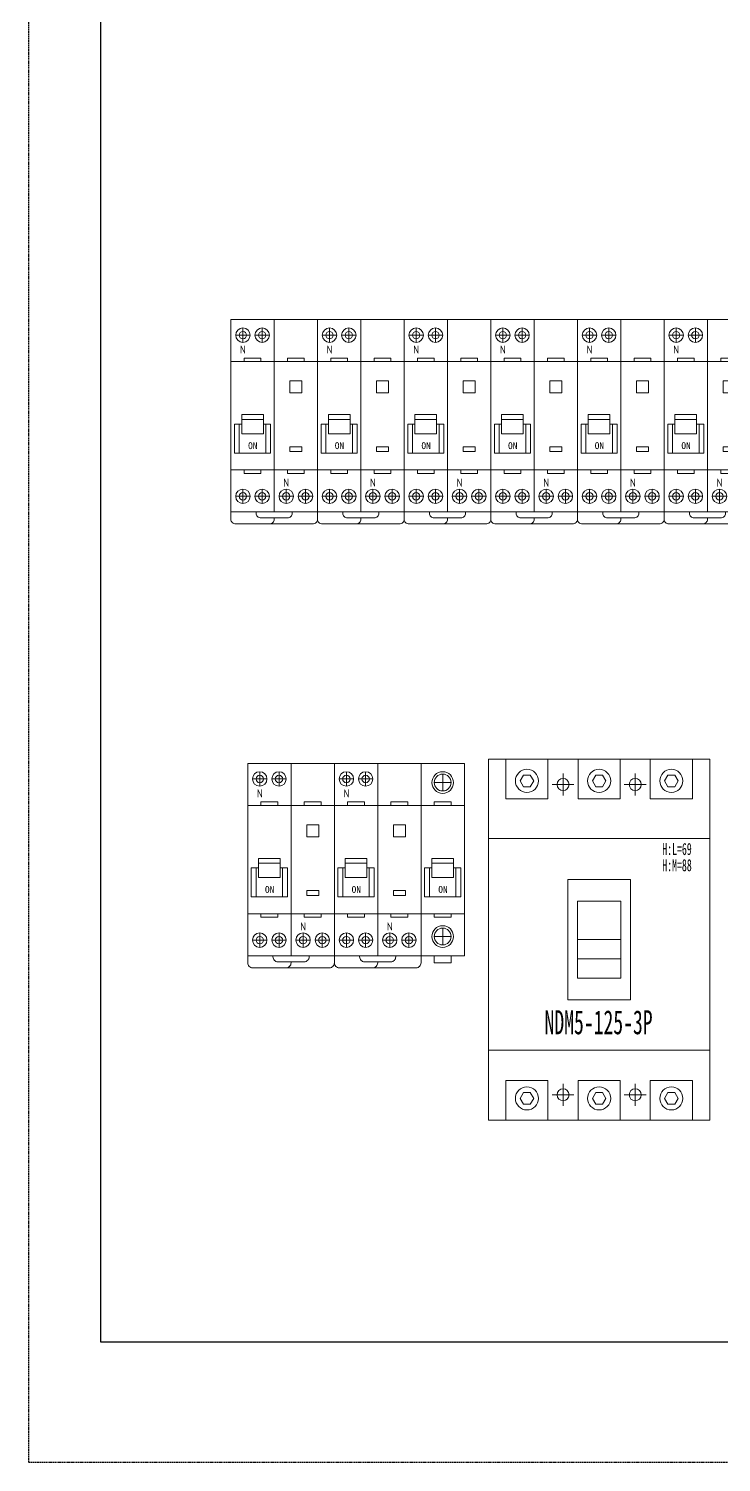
# Model space of a CAD drawing. Extents: x 253922 to 254522, y 364708 to 365908.
# Drawn here: x 253922 to 254210, y 364708 to 365304 of the extents above; entities that cross this region are included whole.
import ezdxf

# ---------------------------------------------------------------- set-up
doc = ezdxf.new("R2010")
doc.units = 0
doc.header["$MEASUREMENT"] = 0
doc.linetypes.add('DASHED', pattern=[0.75, 0.5, -0.25])
doc.layers.add('布置图', color=30, linetype='Continuous')
doc.layers.add('细线', color=7, linetype='Continuous', lineweight=0)
doc.styles.add('-仿宋_GB2312', font='gbenor.shx', dxfattribs={"bigfont": 'gbcbig.shx'})
doc.styles.add('宋', font='', dxfattribs={"width": 0.7})
doc.styles.add('正常', font='')
doc.styles.get('宋').set_extended_font_data('SimSun')
doc.styles.get('正常').set_extended_font_data('FangSong_GB2312')

# ---------------------------------------------------------------- blocks, each defined once
blk = doc.blocks.new('Manufacturer光辉PartName剩余电流动作微型断路器Series1PNShellFrameLimitingCurrentRemarkPartTypeMinCurrent1MaxCurrent32Poles1P+NMinPower0MaxPower0LibType2DelFlgfalseUpdateDate')
at = {"layer": '细线'}
for p, q in [((-16, 36), (-10, 36)), ((-13, 39), (-13, 33)), ((-8, 36), (-2, 36)), ((-5, 39), (-5, 33)), ((-13, -34), (-13, -28)), ((-5, -34), (-5, -28)), ((5, -34), (5, -28)), ((13, -34), (13, -28)), ((-16, -31), (-10, -31)), ((-8, -31), (-2, -31)), ((8, -31), (2, -31)), ((16, -31), (10, -31))]:
    blk.add_line(p, q, dxfattribs=at)
for points in [[(-18, -37.5), (0, -37.5), (0, 42.5), (-18, 42.5)], [(0, -37.5), (18, -37.5), (18, 42.5), (0, 42.5)], [(-18, -20), (0, -20), (0, 25), (-18, 25)], [(-12.5, 26.5), (-5.5, 26.5), (-5.5, 25), (-12.5, 25)], [(0, -20), (18, -20), (18, 25), (0, 25)], [(5.5, 26.5), (12.5, 26.5), (12.5, 25), (5.5, 25)], [(6.5, 12), (11.5, 12), (11.5, 17), (6.5, 17)], [(-13.5, -5), (-4.5, -5), (-4.5, 3), (-13.5, 3)], [(-13.5, 3), (-4.5, 3), (-4.5, 1), (-13.5, 1)], [(6.5, -12.38), (11.5, -12.38), (11.5, -10.38), (6.5, -10.38)], [(-12.5, -21.5), (-5.5, -21.5), (-5.5, -20), (-12.5, -20)], [(5.5, -21.5), (12.5, -21.5), (12.5, -20), (5.5, -20)]]:
    blk.add_lwpolyline(points, close=True, dxfattribs=at)
for points in [[(-13.5, -1), (-16.5, -1), (-16.5, -13), (-1.5, -13), (-1.5, -1), (-4.5, -1)], [(-13.5, -1), (-14.5, -1), (-14.5, -13), (-3.5, -13), (-3.5, -1), (-4.5, -1)]]:
    blk.add_lwpolyline(points, dxfattribs=at)
for points in [[(-18, -37.5), (18, -37.5), (18, -40.5, -0.414214), (16, -42.5), (-16, -42.5, -0.414214), (-18, -40.5)], [(-5.5, -40), (5.5, -40, 0.414214), (7.5, -38), (7.5, -37.5), (-7.5, -37.5), (-7.5, -38, 0.414214)]]:
    blk.add_lwpolyline(points, format="xyb", close=True, dxfattribs=at)
blk.add_lwpolyline([(0, -40), (0, -40.5, -0.414214), (-2, -42.5), (-16, -42.5, -0.414214), (-18, -40.5), (-18, -37.5), (0, -37.5)], format="xyb", dxfattribs=at)
for centre, radius in [((-13, 36), 3), ((-13, 36), 1.54), ((-5, 36), 3), ((-5, 36), 1.54), ((-13, -31), 3), ((-13, -31), 1.54), ((-5, -31), 3), ((-5, -31), 1.54), ((5, -31), 3), ((5, -31), 1.54), ((13, -31), 3), ((13, -31), 1.54)]:
    blk.add_circle(centre, radius, dxfattribs=at)
at = {"layer": '细线', "color": 2, "lineweight": 15}
for s, height, style, p in [('N', 3.33, '-仿宋_GB2312', (-14.22, 28.34)), ('ON', 2.851, '正常', (-10.83, -11.36)), ('N', 3.33, '-仿宋_GB2312', (3.78, -26.98))]:
    blk.add_text(s, height=height, dxfattribs=dict(at, style=style)).set_placement(p)
blk = doc.blocks.new('Manufacturer光辉PartName微型断路器Series1PShellFrameLimitingCurrentRemarkPartTypeMinCurrent1MaxCurrent63Poles3PMinPower0MaxPower0LibType2DelFlgfalseUpdateDate')
at = {"layer": '细线'}
for p, q in [((0, 37), (0, 30)), ((-3.5, 33.5), (3.5, 33.5)), ((0, -34), (0, -27)), ((-3.5, -30.5), (3.5, -30.5))]:
    blk.add_line(p, q, dxfattribs=at)
for points in [[(-9, -38.5), (9, -38.5), (9, 41.5), (-9, 41.5)], [(-9, -21), (9, -21), (9, 24), (-9, 24)], [(-3.5, 25.5), (3.5, 25.5), (3.5, 24), (-3.5, 24)], [(-4.5, -6), (4.5, -6), (4.5, 2), (-4.5, 2)], [(-4.5, 2), (4.5, 2), (4.5, 0), (-4.5, 0)], [(-3.5, -22.5), (3.5, -22.5), (3.5, -21), (-3.5, -21)], [(-3.5, -41.5), (3.5, -41.5), (3.5, -38.5), (-3.5, -38.5)]]:
    blk.add_lwpolyline(points, close=True, dxfattribs=at)
for points in [[(-4.5, -2), (-7.5, -2), (-7.5, -14), (7.5, -14), (7.5, -2), (4.5, -2)], [(-4.5, -2), (-5.5, -2), (-5.5, -14), (5.5, -14), (5.5, -2), (4.5, -2)]]:
    blk.add_lwpolyline(points, dxfattribs=at)
for centre, radius in [((0, 33.5), 4.5), ((0, 33.5), 3.5), ((0, -30.5), 4.5), ((0, -30.5), 3.5)]:
    blk.add_circle(centre, radius, dxfattribs=at)
at = {"layer": '细线', "color": 2, "lineweight": 15, "style": '正常'}
blk.add_text('ON', height=2.851, dxfattribs=at).set_placement((-1.83, -12.36))
blk = doc.blocks.new('Manufacturer光辉PartName塑壳断路器Series125ShellFrameLimitingCurrentRemarkPartTypeMinCurrent1MaxCurrent125Poles3PMinPower0MaxPower0LibType2DelFlgfalseUpdateDate')
at = {"layer": '细线'}
for p, q in [((-15, 69.03), (-15, 59.97)), ((15, 69.03), (15, 59.97)), ((-19.53, 64.5), (-10.47, 64.5)), ((10.47, 64.5), (19.53, 64.5)), ((-19.53, -64.5), (-10.47, -64.5)), ((-15, -69.03), (-15, -59.97)), ((10.47, -64.5), (19.53, -64.5)), ((15, -69.03), (15, -59.97))]:
    blk.add_line(p, q, dxfattribs=at)
for points in [[(-46, -75), (46, -75), (46, 75), (-46, 75)], [(-38.75, 58.5), (-21.25, 58.5), (-21.25, 75), (-38.75, 75)], [(-8.75, 58.5), (8.75, 58.5), (8.75, 75), (-8.75, 75)], [(21.25, 58.5), (38.75, 58.5), (38.75, 75), (21.25, 75)], [(-46, -46), (46, -46), (46, 42), (-46, 42)], [(-13, -25), (13, -25), (13, 25), (-13, 25)], [(-9, -16), (9, -16), (9, 16), (-9, 16)], [(-9, 0), (9, 0), (9, -16), (-9, -16)], [(-9, 0), (9, 0), (9, -8), (-9, -8)], [(-38.75, -58.5), (-21.25, -58.5), (-21.25, -75), (-38.75, -75)], [(-8.75, -58.5), (8.75, -58.5), (8.75, -75), (-8.75, -75)], [(21.25, -58.5), (38.75, -58.5), (38.75, -75), (21.25, -75)]]:
    blk.add_lwpolyline(points, close=True, dxfattribs=at)
at = {"layer": '细线', "color": 7}
for points in [[(-27.19, 66), (-28.59, 68.43), (-31.41, 68.43), (-32.81, 66), (-31.41, 63.57), (-28.59, 63.57)], [(2.81, 66), (1.41, 68.43), (-1.41, 68.43), (-2.81, 66), (-1.41, 63.57), (1.41, 63.57)], [(32.81, 66), (31.41, 68.43), (28.59, 68.43), (27.19, 66), (28.59, 63.57), (31.41, 63.57)], [(-27.19, -66), (-28.59, -68.43), (-31.41, -68.43), (-32.81, -66), (-31.41, -63.57), (-28.59, -63.57)], [(2.81, -66), (1.41, -68.43), (-1.41, -68.43), (-2.81, -66), (-1.41, -63.57), (1.41, -63.57)], [(32.81, -66), (31.41, -68.43), (28.59, -68.43), (27.19, -66), (28.59, -63.57), (31.41, -63.57)]]:
    blk.add_lwpolyline(points, close=True, dxfattribs=at)
for centre in [(-30, 66), (0, 66), (30, 66), (-30, -66), (0, -66), (30, -66)]:
    blk.add_circle(centre, 4.8, dxfattribs=at)
at = {"layer": '细线'}
for centre in [(-15, 64.5), (15, 64.5), (-15, -64.5), (15, -64.5)]:
    blk.add_circle(centre, 2.5, dxfattribs=at)
at = {"layer": '细线', "color": 7, "attachment_point": 1, "style": '宋'}
for s, insert, char_height, width in [('\\pxql;{\\fFangSong_GB2312|b0|i0|c134|p49;\\W0.6;H:L=69}', (26.23, 40.19), 5, 16.7991), ('\\pxql;{\\fFangSong_GB2312|b0|i0|c134|p49;\\W0.6;H:M=88}', (26.23, 33.45), 5, 16.7991), ('\\pxql;{\\fFangSong_GB2312|b0|i0|c134|p49;\\W0.6;NDM5-125-3P}', (-22.68, -29.34), 10, 49.2649)]:
    blk.add_mtext(s, dxfattribs=dict(at, insert=insert, char_height=char_height, width=width))

msp = doc.modelspace()

# ---------------------------------------------------------------- linework, layer by layer
at = {"color": 2}
msp.add_lwpolyline([(253951.79, 365858.38), (254491.79, 365858.38), (254491.79, 364758.38), (253951.79, 364758.38)], close=True, dxfattribs=at)
at = {"layer": '布置图', "linetype": 'DASHED'}
msp.add_lwpolyline([(253921.79, 365908.38), (254521.79, 365908.38), (254521.79, 364708.38), (253921.79, 364708.38)], close=True, dxfattribs=at)

# ---------------------------------------------------------------- block references
for name, p in [('Manufacturer光辉PartName剩余电流动作微型断路器Series1PNShellFrameLimitingCurrentRemarkPartTypeMinCurrent1MaxCurrent32Poles1P+NMinPower0MaxPower0LibType2DelFlgfalseUpdateDate', (254023.79, 365140.97)), ('Manufacturer光辉PartName剩余电流动作微型断路器Series1PNShellFrameLimitingCurrentRemarkPartTypeMinCurrent1MaxCurrent32Poles1P+NMinPower0MaxPower0LibType2DelFlgfalseUpdateDate', (254059.79, 365140.97)), ('Manufacturer光辉PartName剩余电流动作微型断路器Series1PNShellFrameLimitingCurrentRemarkPartTypeMinCurrent1MaxCurrent32Poles1P+NMinPower0MaxPower0LibType2DelFlgfalseUpdateDate', (254095.79, 365140.97)), ('Manufacturer光辉PartName剩余电流动作微型断路器Series1PNShellFrameLimitingCurrentRemarkPartTypeMinCurrent1MaxCurrent32Poles1P+NMinPower0MaxPower0LibType2DelFlgfalseUpdateDate', (254131.79, 365140.97)), ('Manufacturer光辉PartName剩余电流动作微型断路器Series1PNShellFrameLimitingCurrentRemarkPartTypeMinCurrent1MaxCurrent32Poles1P+NMinPower0MaxPower0LibType2DelFlgfalseUpdateDate', (254167.79, 365140.97)), ('Manufacturer光辉PartName剩余电流动作微型断路器Series1PNShellFrameLimitingCurrentRemarkPartTypeMinCurrent1MaxCurrent32Poles1P+NMinPower0MaxPower0LibType2DelFlgfalseUpdateDate', (254203.79, 365140.97)), ('Manufacturer光辉PartName剩余电流动作微型断路器Series1PNShellFrameLimitingCurrentRemarkPartTypeMinCurrent1MaxCurrent32Poles1P+NMinPower0MaxPower0LibType2DelFlgfalseUpdateDate', (254030.79, 364956.47)), ('Manufacturer光辉PartName剩余电流动作微型断路器Series1PNShellFrameLimitingCurrentRemarkPartTypeMinCurrent1MaxCurrent32Poles1P+NMinPower0MaxPower0LibType2DelFlgfalseUpdateDate', (254066.79, 364956.47)), ('Manufacturer光辉PartName微型断路器Series1PShellFrameLimitingCurrentRemarkPartTypeMinCurrent1MaxCurrent63Poles3PMinPower0MaxPower0LibType2DelFlgfalseUpdateDate', (254093.79, 364957.47)), ('Manufacturer光辉PartName塑壳断路器Series125ShellFrameLimitingCurrentRemarkPartTypeMinCurrent1MaxCurrent125Poles3PMinPower0MaxPower0LibType2DelFlgfalseUpdateDate', (254158.79, 364925.68))]:
    msp.add_blockref(name, p)

doc.saveas('drawing.dxf')
